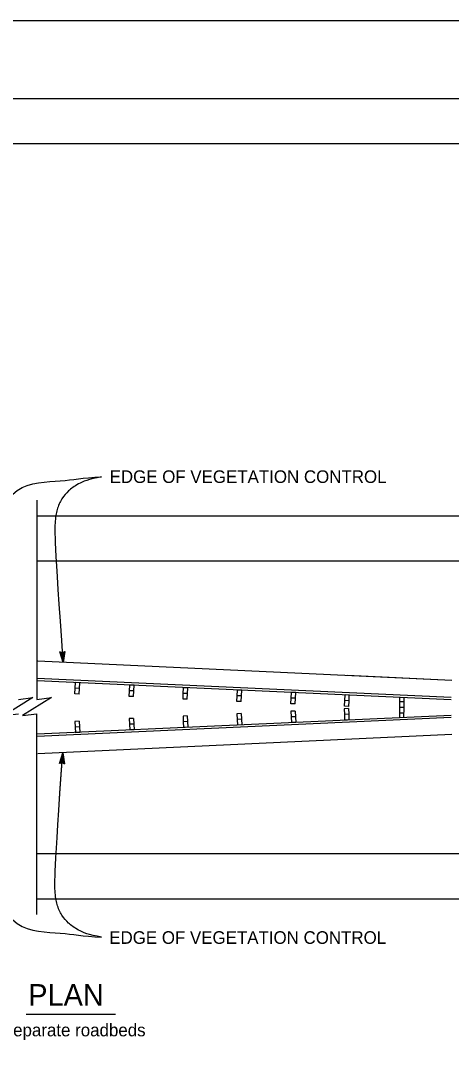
# Model space of a CAD drawing. Extents: x -893 to 867, y -474 to 712.
# Drawn here: x -126 to 112, y 133 to 712 of the extents above; entities that cross this region are included whole.
import ezdxf

# ---------------------------------------------------------------- set-up
doc = ezdxf.new("R2010")
doc.units = 0
for name, color, linetype in [('10 Sheet Format', 7, 'Continuous'), ('57 Undefined', 7, 'Continuous'), ('60 Nongeo Data', 7, 'Continuous')]:
    doc.layers.add(name, color=color, linetype=linetype)

msp = doc.modelspace()

# ---------------------------------------------------------------- linework, layer by layer
at = {"layer": '10 Sheet Format'}
msp.add_line((-813.45, 643.96), (811.55, 643.96), dxfattribs=at)
for points in [[(-893.45, -474.04), (866.55, -474.04), (866.55, 711.96), (-893.45, 711.96)], [(-863.43, 668.96), (836.57, 668.96), (836.57, -431.04), (-863.43, -431.04)], [(-863.43, 668.96), (836.57, 668.96), (836.57, -431.04), (-863.43, -431.04)]]:
    msp.add_lwpolyline(points, close=True, dxfattribs=at)
at = {"layer": '57 Undefined'}
msp.add_line((-123.26, 160.89), (-73.77, 160.89), dxfattribs=at)
at = {"layer": '60 Nongeo Data'}
for p, q in [((-117.36, 446.09), (-117.36, 335.5)), ((-117.19, 437.42), (468.07, 437.42)), ((-117.19, 412.42), (468.07, 412.42)), ((-104.63, 361.91), (-104.63, 361.91)), ((-101.97, 362.1), (-101.97, 362.1)), ((112.56, 345.97), (-116.81, 356.64)), ((-102.87, 356.02), (-102.87, 356.02)), ((112.56, 345.97), (54.6, 348.67)), ((112.12, 336.48), (-117.26, 347.15)), ((112.08, 335.33), (-117.25, 345.81)), ((-96.16, 341.63), (-96.03, 344.78)), ((-93.64, 344.68), (-96.03, 344.78)), ((-93.78, 341.53), (-93.64, 344.68)), ((-66.07, 340.29), (-65.93, 343.44)), ((-63.55, 343.34), (-65.93, 343.44)), ((-63.68, 340.19), (-63.55, 343.34)), ((-36.28, 338.83), (-36.15, 341.98)), ((-33.77, 341.88), (-36.15, 341.98)), ((-33.9, 338.74), (-33.77, 341.88)), ((-96.28, 338.49), (-96.15, 341.63)), ((-93.9, 338.39), (-96.28, 338.49)), ((-93.77, 341.53), (-96.15, 341.63)), ((-93.9, 338.39), (-93.77, 341.53)), ((-66.19, 337.14), (-66.06, 340.29)), ((-63.81, 337.04), (-66.19, 337.14)), ((-63.68, 340.19), (-66.06, 340.29)), ((-63.81, 337.04), (-63.68, 340.19)), ((-36.41, 335.69), (-36.28, 338.83)), ((-33.9, 338.73), (-36.28, 338.83)), ((-34.03, 335.59), (-33.9, 338.73)), ((-6.52, 334.38), (-6.39, 337.53)), ((-6.39, 337.53), (-6.26, 340.68)), ((-4.01, 337.43), (-6.39, 337.53)), ((-3.88, 340.58), (-6.26, 340.68)), ((-4.14, 334.28), (-4.01, 337.43)), ((-4.01, 337.43), (-3.88, 340.58)), ((23.4, 333.08), (23.53, 336.22)), ((23.53, 336.22), (23.66, 339.37)), ((25.92, 336.12), (23.53, 336.22)), ((26.04, 339.27), (23.66, 339.37)), ((25.78, 332.98), (25.92, 336.12)), ((25.91, 336.12), (26.04, 339.27)), ((53.21, 334.83), (53.34, 337.98)), ((55.72, 337.87), (53.34, 337.98)), ((55.59, 334.73), (55.72, 337.87)), ((83.47, 336.64), (83.47, 330.98)), ((85.85, 336.53), (85.85, 330.98)), ((-34.03, 335.59), (-36.41, 335.69)), ((-4.14, 334.28), (-6.52, 334.38)), ((25.78, 332.98), (23.4, 333.08)), ((55.26, 330.35), (52.88, 330.25)), ((53.08, 331.68), (53.21, 334.83)), ((55.46, 331.58), (53.08, 331.68)), ((55.59, 334.73), (53.21, 334.83)), ((55.26, 330.35), (55.39, 327.21)), ((55.46, 331.58), (55.59, 334.73)), ((83.46, 330.98), (83.46, 325.33)), ((85.85, 334.13), (83.47, 334.13)), ((85.85, 330.98), (83.47, 330.98)), ((85.85, 330.98), (85.84, 325.44)), ((-117.36, 216.18), (-117.36, 327.5)), ((112.13, 326.63), (-117.25, 316.2)), ((112.13, 325.45), (-117.25, 314.86)), ((-63.81, 324.97), (-66.19, 324.87)), ((-66.19, 324.87), (-66.06, 321.72)), ((-63.81, 324.97), (-63.68, 321.82)), ((-34.03, 326.28), (-36.41, 326.18)), ((-36.41, 326.18), (-36.28, 323.03)), ((-34.03, 326.28), (-33.9, 323.14)), ((-4.14, 327.61), (-6.52, 327.51)), ((-6.52, 327.51), (-6.39, 324.36)), ((-4.01, 324.46), (-6.39, 324.36)), ((-4.14, 327.61), (-4.01, 324.46)), ((25.78, 328.99), (23.4, 328.89)), ((23.4, 328.89), (23.53, 325.74)), ((25.92, 325.84), (23.53, 325.74)), ((23.53, 325.74), (23.66, 322.59)), ((25.78, 328.99), (25.92, 325.84)), ((25.91, 325.84), (26.04, 322.69)), ((52.88, 330.25), (53.01, 327.11)), ((55.39, 327.21), (53.01, 327.11)), ((53.01, 327.11), (53.14, 323.96)), ((55.39, 327.21), (55.52, 324.06)), ((85.85, 327.83), (83.46, 327.83)), ((-93.9, 323.34), (-96.28, 323.23)), ((-96.28, 323.23), (-96.15, 320.09)), ((-96.16, 320.09), (-96.03, 316.94)), ((-93.77, 320.19), (-96.15, 320.09)), ((-93.9, 323.34), (-93.77, 320.19)), ((-93.78, 320.19), (-93.64, 317.04)), ((-66.07, 321.72), (-65.93, 318.58)), ((-63.68, 321.82), (-66.06, 321.72)), ((-63.55, 318.68), (-65.93, 318.58)), ((-63.68, 321.82), (-63.55, 318.68)), ((-33.9, 323.14), (-36.28, 323.03)), ((-36.28, 323.03), (-36.15, 319.89)), ((-33.77, 319.99), (-36.15, 319.89)), ((-33.9, 323.13), (-33.77, 319.99)), ((-6.39, 324.36), (-6.26, 321.21)), ((-3.88, 321.31), (-6.26, 321.21)), ((-4.01, 324.46), (-3.88, 321.31)), ((26.04, 322.69), (23.66, 322.59)), ((55.52, 324.06), (53.14, 323.96)), ((112.56, 315.96), (-116.81, 305.37)), ((-93.64, 317.04), (-96.03, 316.94)), ((-103.01, 305.88), (-103.01, 305.88)), ((-104.78, 299.99), (-104.78, 299.99)), ((-102.11, 299.8), (-102.11, 299.8)), ((-117.26, 249.91), (468.07, 249.91)), ((-117.26, 224.91), (468.07, 224.91))]:
    msp.add_line(p, q, dxfattribs=at)
for points in [[(-101.97, 362.1), (-102.87, 356.02), (-104.63, 361.91), (-104.26, 361.72), (-102.98, 357.41), (-102.31, 361.86), (-102.64, 361.63), (-103.07, 358.78), (-103.89, 361.53), (-103.52, 361.35), (-103.17, 360.15), (-102.98, 361.39), (-103.25, 361.21), (-104.63, 361.91), (-103.25, 361.21)], [(-104.78, 299.99), (-103.01, 305.88), (-102.11, 299.8), (-102.45, 300.04), (-103.11, 304.49), (-104.41, 300.17), (-104.04, 300.36), (-103.21, 303.12), (-102.79, 300.27), (-103.13, 300.51), (-103.31, 301.74), (-103.67, 300.55), (-103.38, 300.69), (-102.11, 299.8), (-103.38, 300.69)]]:
    msp.add_lwpolyline(points, close=True, dxfattribs=at)
for points in [[(-127.6, 335.5), (-119.6, 336.5), (-135.59, 326.5), (-127.6, 327.5)], [(-117.36, 335.5), (-109.37, 336.5), (-125.35, 326.5), (-117.36, 327.5)]]:
    msp.add_lwpolyline(points, dxfattribs=at)
for points in [[(-157.9, 371.2), (-140.31, 426.62), (-143.13, 426.42), (-131.25, 456.54), (-101.86, 455.95), (-92.48, 458.55), (-81.53, 458.88)], [(-81.53, 458.88), (-88.83, 457.77), (-95.09, 454.9), (-100.03, 451.25), (-103.68, 447.08), (-106.55, 440.83), (-107.32, 434.62), (-107.84, 424.38), (-102.98, 356.16)], [(-81.53, 203.64), (-88.83, 204.75), (-95.09, 207.62), (-100.03, 211.27), (-103.68, 215.44), (-106.55, 221.69), (-107.32, 227.9), (-107.84, 238.13), (-103, 306)], [(-81.53, 203.64), (-88.83, 204.75), (-95.09, 207.62), (-100.03, 211.27), (-103.68, 215.44), (-106.55, 221.69), (-107.32, 227.9), (-107.84, 238.12), (-103.01, 305.88)], [(-158.25, 291.54), (-140.29, 235.9), (-143.16, 236.16), (-131.25, 205.98), (-101.86, 206.57), (-92.48, 203.97), (-81.53, 203.64)]]:
    msp.add_open_spline(points, degree=3, dxfattribs=at)

# ---------------------------------------------------------------- texts
at = {"layer": '57 Undefined'}
for s, height, p in [('EDGE OF VEGETATION CONTROL', 7, (-77.08, 455.57)), ('EDGE OF VEGETATION CONTROL', 7, (-77.29, 199.85)), ('PLAN', 12, (-122.21, 165.5)), ('Fixed object(s) between separate roadbeds', 7, (-237.2, 148.53))]:
    msp.add_text(s, height=height, dxfattribs=at).set_placement(p)

doc.saveas('drawing.dxf')
